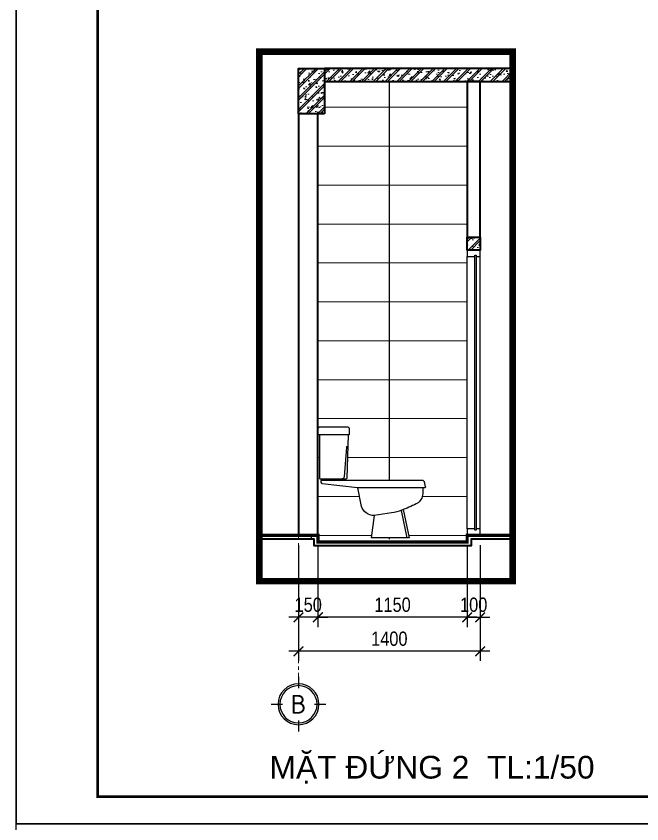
# Model space of a CAD drawing. Header units: inches. Extents: x 236662 to 497023, y -248575 to 81795.
# Drawn here: x 282445 to 287266, y -236124 to -229898 of the extents above; entities that cross this region are included whole.
import ezdxf
from ezdxf.enums import TextEntityAlignment as Align

# ---------------------------------------------------------------- set-up
doc = ezdxf.new("R2010")
doc.units = ezdxf.units.IN
doc.header["$LTSCALE"] = 10
doc.header["$MEASUREMENT"] = 0
doc.linetypes.add('ACAD_ISO02W100', pattern=[15, 12, -3])
doc.linetypes.add('CENTER', pattern=[2, 1.25, -0.25, 0.25, -0.25])
for name, color, linetype in [('01. HP_TEXT', 9, 'Continuous'), ('04. HP_CUA', 153, 'Continuous'), ('07. HP_KY HIEU', 43, 'Continuous'), ('07. HP_KY HIEU @ 1', 43, 'Continuous'), ('08. HP_DIM', 118, 'Continuous'), ('10. HP_VAT DUNG 1', 144, 'Continuous'), ('hach', 7, 'Continuous'), ('TEXT', 2, 'Continuous')]:
    doc.layers.add(name, color=color, linetype=linetype)
for name, color, linetype, lineweight in [('02. HP_BE TONG', 1, 'Continuous', 35), ('03. HP_TUONG', 2, 'Continuous', 35), ('05. HP_TRUC', 251, 'CENTER', 5), ('06. HP_THAY 1', 134, 'Continuous', 15), ('09_HP_HATCH', 8, 'Continuous', 5)]:
    doc.layers.add(name, color=color, linetype=linetype, lineweight=lineweight)
doc.layers.add('Tpl_Bound', color=1, linetype='Continuous', plot=False)
doc.styles.add('ISOCP50', font='isocpeur.ttf')
doc.styles.add('TEXT (none)', font='arial.ttf')
doc.styles.add('text2', font='VHELVCN.TTF')
doc.dimstyles.new('AL-100 (1-50)', dxfattribs={"dimscale": 0.5, "dimtxt": 220, "dimasz": 150, "dimexe": 150, "dimexo": 150, "dimgap": 80, "dimtad": 1, "dimdec": 0, "dimzin": 9, "dimtxsty": 'text2', "dimblk": 'ARCHTICK', "dimcen": 1, "dimdle": 150, "dimclrd": 256, "dimclre": 256, "dimclrt": 7, "dimadec": 0, "dimazin": 0, "dimtfac": 1, "dimtdec": 0, "dimtix": 1, "dimtmove": 2, "dimatfit": 3, "dimldrblk": 'ARCHTICK', "dimfxl": 1, "dimtolj": 1, "dimtzin": 0, "dimlwd": -1, "dimlwe": -1, "dimarcsym": 0})

# ---------------------------------------------------------------- blocks, each defined once
blk = doc.blocks.new('KHUNG TEN A-3')
at = {"layer": '02. HP_BE TONG', "color": 1, "const_width": 0.5}
blk.add_lwpolyline([(15, 5), (415, 5), (415, 292), (15, 292)], close=True, dxfattribs=at)
at = {"layer": '06. HP_THAY 1'}
blk.add_lwpolyline([(0, 297), (420, 297), (420, 0), (0, 0)], close=True, dxfattribs=at)
at = {"layer": 'Defpoints'}
blk.add_lwpolyline([(0, 0), (420, 0), (420, 297), (0, 297)], close=True, dxfattribs=at)
blk = doc.blocks.new('_ArchTick')
at = {"color": 0, "linetype": 'ByBlock', "const_width": 0.15}
blk.add_lwpolyline([(-0.5, -0.5), (0.5, 0.5)], dxfattribs=at)
blk = doc.blocks.new('*D884')
at = {"layer": '08. HP_DIM', "transparency": 16777216}
for p, q in [((286020, -233975.4), (286020, -234606.4)), ((285920, -234171.4), (285920, -234606.4)), ((285920, -234531.4), (285845, -234531.4)), ((285920, -234531.4), (286020, -234531.4)), ((286020, -234531.4), (286095, -234531.4))]:
    blk.add_line(p, q, dxfattribs=at)
at = {"layer": 'Defpoints', "color": 0, "transparency": 16777216}
for p in [(286020, -233900.4), (285920, -234096.4), (286020, -234531.4)]:
    blk.add_point(p, dxfattribs=at)
at = {"layer": '08. HP_DIM', "transparency": 16777216, "xscale": 75, "yscale": 75, "zscale": 75}
blk.add_blockref('_ArchTick', (285920, -234531.4), dxfattribs=at)
at = {"layer": '08. HP_DIM', "transparency": 16777216, "xscale": 75, "yscale": 75, "zscale": 75, "rotation": 180}
blk.add_blockref('_ArchTick', (286020, -234531.4), dxfattribs=at)
at = {"layer": '08. HP_DIM', "color": 7, "transparency": 16777216, "insert": (285970, -234435.2), "char_height": 110, "attachment_point": 5, "style": 'text2'}
blk.add_mtext('\\A1;100', dxfattribs=at)
blk = doc.blocks.new('*D885')
at = {"layer": '08. HP_DIM', "transparency": 16777216}
for p, q in [((284770, -233975.4), (284770, -234606.4)), ((285920, -233975.4), (285920, -234606.4)), ((285995, -234531.4), (284695, -234531.4))]:
    blk.add_line(p, q, dxfattribs=at)
at = {"layer": 'Defpoints', "color": 0, "transparency": 16777216}
for p in [(284770, -233900.4), (285920, -233900.4), (284770, -234531.4)]:
    blk.add_point(p, dxfattribs=at)
at = {"layer": '08. HP_DIM', "transparency": 16777216, "xscale": 75, "yscale": 75, "zscale": 75, "rotation": 180}
blk.add_blockref('_ArchTick', (284770, -234531.4), dxfattribs=at)
at = {"layer": '08. HP_DIM', "transparency": 16777216, "xscale": 75, "yscale": 75, "zscale": 75}
blk.add_blockref('_ArchTick', (285920, -234531.4), dxfattribs=at)
at = {"layer": '08. HP_DIM', "color": 7, "transparency": 16777216, "insert": (285345, -234435.2), "char_height": 110, "attachment_point": 5, "style": 'text2'}
blk.add_mtext('\\A1;1150', dxfattribs=at)
blk = doc.blocks.new('*D886')
at = {"layer": '08. HP_DIM', "transparency": 16777216}
for p, q in [((284770, -233975.4), (284770, -234606.4)), ((284620, -234171.4), (284620, -234606.4)), ((284620, -234531.4), (284545, -234531.4)), ((284770, -234531.4), (284620, -234531.4)), ((284770, -234531.4), (284845, -234531.4))]:
    blk.add_line(p, q, dxfattribs=at)
at = {"layer": 'Defpoints', "color": 0, "transparency": 16777216}
for p in [(284770, -233900.4), (284620, -234096.4), (284620, -234531.4)]:
    blk.add_point(p, dxfattribs=at)
at = {"layer": '08. HP_DIM', "transparency": 16777216, "xscale": 75, "yscale": 75, "zscale": 75}
blk.add_blockref('_ArchTick', (284620, -234531.4), dxfattribs=at)
at = {"layer": '08. HP_DIM', "transparency": 16777216, "xscale": 75, "yscale": 75, "zscale": 75, "rotation": 180}
blk.add_blockref('_ArchTick', (284770, -234531.4), dxfattribs=at)
at = {"layer": '08. HP_DIM', "color": 7, "transparency": 16777216, "insert": (284695, -234435.2), "char_height": 110, "attachment_point": 5, "style": 'text2'}
blk.add_mtext('\\A1;150', dxfattribs=at)
blk = doc.blocks.new('*D887')
at = {"layer": '08. HP_DIM', "transparency": 16777216}
for p, q in [((284620, -233975.4), (284620, -234868.3)), ((286020, -233975.4), (286020, -234868.3)), ((286095, -234793.3), (284545, -234793.3))]:
    blk.add_line(p, q, dxfattribs=at)
at = {"layer": 'Defpoints', "color": 0, "transparency": 16777216}
for p in [(284620, -233900.4), (286020, -233900.4), (284620, -234793.3)]:
    blk.add_point(p, dxfattribs=at)
at = {"layer": '08. HP_DIM', "transparency": 16777216, "xscale": 75, "yscale": 75, "zscale": 75, "rotation": 180}
blk.add_blockref('_ArchTick', (284620, -234793.3), dxfattribs=at)
at = {"layer": '08. HP_DIM', "transparency": 16777216, "xscale": 75, "yscale": 75, "zscale": 75}
blk.add_blockref('_ArchTick', (286020, -234793.3), dxfattribs=at)
at = {"layer": '08. HP_DIM', "color": 7, "transparency": 16777216, "insert": (285320, -234697.1), "char_height": 110, "attachment_point": 5, "style": 'text2'}
blk.add_mtext('\\A1;1400', dxfattribs=at)
blk = doc.blocks.new('grid test1')
at = {"ltscale": 20}
for p, q in [((0, 440), (0, 260)), ((-260, 0), (-440, 0)), ((440, 0), (260, 0)), ((0, -260), (0, -440))]:
    blk.add_line(p, q, dxfattribs=at)
at = {"color": 251, "ltscale": 20, "true_color": 0x636466}
for radius in [330, 300]:
    blk.add_circle((0, 0), radius, dxfattribs=at)
at = {"layer": '01. HP_TEXT', "color": 2, "ltscale": 20, "true_color": 0xf1eb1f, "style": 'ISOCP50'}
blk.add_attdef('GRID', text='', height=300, dxfattribs=at).set_placement((-37, 0), align=Align.MIDDLE_CENTER)
blk = doc.blocks.new('*U308')
for p, q in [((0, 50), (0, 2150)), ((100, 50), (100, 2150))]:
    blk.add_line(p, q)
for points in [[(0, 2150), (60, 2150), (60, 2160), (70, 2160), (70, 2150), (100, 2150), (100, 2200), (0, 2200)], [(0, 0), (100, 0), (100, 50), (70, 50), (70, 40), (60, 40), (60, 50), (0, 50)]]:
    blk.add_lwpolyline(points, close=True)
at = {"color": 8}
blk.add_lwpolyline([(70, 40), (60, 40), (60, 2160), (70, 2160)], close=True, dxfattribs=at)
blk = doc.blocks.new('ÂSDASD')
for p, q in [((-244.9, 774.5), (-12.7, 774.5)), ((-240.4, 774.5), (-230.5, 441)), ((-19.5, 774.5), (-19.5, 440.9)), ((-227.5, 680.9), (-209.3, 452.2)), ((-837.1, 375.7), (-828.3, 413.3)), ((-314.1, 366.9), (-39.5, 398.4)), ((-829.5, 367.5), (-314.2, 367.5)), ((-817.3, 367.5), (-817.3, 333.5)), ((-342.9, 224.1), (-314.2, 367.5)), ((-664.5, 198.8), (-711.6, -19.5)), ((-648.1, 192.8), (-694, -19.5)), ((-574.7, 173.1), (-441.2, 153.7)), ((-441.2, 153.7), (-418.3, -19.5)), ((-711.6, -19.5), (-418.3, -19.5))]:
    blk.add_line(p, q)
for points in [[(-249.4, 824.7), (-249.4, 778.6)], [(-19.6, 836.7), (-237.8, 836.7)], [(-8.1, 778.7), (-8.1, 825.4)], [(-223.6, 434.4), (-26.3, 434.4)]]:
    blk.add_lwpolyline(points)
blk.add_lwpolyline([(-818.8, 423.4), (-29.6, 423.2, -0.280981), (-39.5, 398.4)], format="xyb")
for centre, radius, start, end in [((-237.6, 824.9), 11.9, 91.19443, 180.68663), ((-19.9, 824.9), 11.9, 359.31347, 88.80568), ((-243.1, 781), 6.82, 200.58593, 254.291), ((-14.5, 781), 6.82, 285.70911, 339.41418), ((-237, 677.3), 10.1, 20.52251, 94.34044), ((-223.2, 441.7), 7.35, 185.72964, 266.34543), ((-188.2, 456.3), 21.5, 190.90293, 272.88319), ((-26.8, 441.7), 7.35, 273.65468, 353.69086), ((-830.4, 374.3), 6.84, 168.08927, 277.17656), ((-811.4, 406.9), 18.1, 114.23515, 159.30642), ((-703.3, 335.2), 114.1, 180.8762, 227.74285), ((-294.3, 1175.4), 1044.4, 242.2888, 249.20228), ((-294.3, 1175.4), 1044.4, 249.23389, 249.84603), ((-483.4, 659.8), 495.2, 249.82718, 259.37986), ((-440.4, 256.4), 102.7, 269.55146, 341.63673)]:
    blk.add_arc(centre, radius, start, end)

msp = doc.modelspace()

# ---------------------------------------------------------------- hatches: boundary and pattern name
at = {"layer": '09_HP_HATCH'}
h = msp.add_hatch(dxfattribs=at)
h.set_pattern_fill('CHAU-01', color=256, scale=15, pattern_type=2)
h.set_pattern_definition([(50, (-27485.21, -40029.41), (107.589027, -9.41282), [11.25, -123.75]), (355, (-27485.21, -40029.41), (-20.8127, 112.82882), [9, -99]), (100.4514, (-27476.24, -40030.19), (86.776407, 103.41593), [9.56103, -105.171317]), (46.1842, (-27485.21, -39999.41), (160.086157, -24.82785), [16.875, -185.625]), (96.6356, (-27471.87, -40001.48), (140.199406, 146.11768), [14.34154, -157.75695]), (351.1842, (-27485.21, -39999.4), (140.19929, 146.11779), [13.5, -148.5]), (21, (-27470.21, -40006.91), (89.536058, -60.392834), [11.25, -123.75]), (326, (-27470.21, -40006.91), (36.4973, 108.772507), [9, -99]), (71.4514, (-27462.75, -40011.94), (126.033394, 48.379575), [9.56103, -105.171317]), (37.5, (-27485.21, -40029.41), (1.8239783, 49.934078), [0, -97.8, 0, -100.5, 0, -99.375]), (7.5, (-27485.21, -40029.41), (39.460431, 59.161757), [0, -57.3, 0, -95.55, 0, -37.875]), (327.5, (-27518.66, -40029.41), (80.0733654, -3.3832308), [0, -37.5, 0, -117, 0, -155.25]), (317.5, (-27533.66, -40029.41), (87.477925, 15.015747), [0, -48.75, 0, -77.7, 0, -110.25]), (45, (-27485.21, -40029.41), (-45.078057, 45.078057), []), (45, (-27485.21, -40011.03), (-45.078057, 45.078057), [])])
h.paths.add_polyline_path([(286270, -230300.4), (284820, -230300.4), (284820, -230400.4), (286270, -230400.4)])
h.paths.add_polyline_path([(284820, -230650.4), (284620, -230650.4), (284620, -230300.4), (284820, -230300.4)])
h = msp.add_hatch(dxfattribs=at)
h.set_pattern_fill('_USER', color=8, scale=300, pattern_type=0)
h.set_pattern_definition([(0, (285919.96, -233900.4), (0, 300), [])])
h.paths.add_polyline_path([(285920, -231700.4), (285920, -231600.4), (285920, -230400.4), (284820, -230400.4), (284820, -230650.4), (284770, -230650.4), (284770, -233900.4), (284720, -233900.4), (284720, -233930.4), (285920, -233930.4), (285920, -233900.4)])
h.paths.add_polyline_path([(285011.4, -233125.9), (285002.3, -233125.9), (284992.4, -233458.4, -0.407473), (284985.5, -233466), (284789.2, -233466, -0.400708), (284781.4, -233459.5), (284781.4, -233125.9), (285006.8, -233125.9, 0.439369), (285011.4, -233117)], flags=16)
h.paths.add_polyline_path([(285580.7, -233477, -0.199236), (285590.2, -233487.1), (285598.9, -233524.4, -0.45191), (285593.2, -233532.9), (285579.2, -233532.9), (285579.2, -233563.4, -0.215381), (285541.9, -233649.6, -0.030352), (285426.4, -233701.6), (285473.5, -233919.9), (285180.2, -233919.9), (285203.1, -233746.7, -0.325331), (285104.8, -233676.3), (285076.2, -233533.5), (284801.4, -233501.9, -0.280981), (284791.5, -233477.2)], flags=16)
h = msp.add_hatch(dxfattribs=at)
h.set_pattern_fill('CHAU-01', color=256, scale=15, pattern_type=2)
h.set_pattern_definition([(50, (178180.17, -314764.26), (107.58903, -9.41282), [11.25, -123.75]), (355, (178180.17, -314764.26), (-20.8127, 112.82882), [9, -99]), (100.4514, (178189.14, -314765.04), (86.77641, 103.41593), [9.56103, -105.17132]), (46.1842, (178180.17, -314734.26), (160.08616, -24.82785), [16.875, -185.625]), (96.6356, (178193.51, -314736.33), (140.1994, 146.11768), [14.34154, -157.75695]), (351.1842, (178180.17, -314734.26), (140.1993, 146.1178), [13.5, -148.5]), (21, (178195.17, -314741.76), (89.53606, -60.392834), [11.25, -123.75]), (326, (178195.17, -314741.76), (36.4973, 108.77251), [9, -99]), (71.4514, (178202.64, -314746.79), (126.033394, 48.379575), [9.56103, -105.17132]), (37.5, (178180.174, -314764.26), (1.823978, 49.934078), [0, -97.8, 0, -100.5, 0, -99.375]), (7.5, (178180.174, -314764.26), (39.46043, 59.161757), [0, -57.3, 0, -95.55, 0, -37.875]), (327.5, (178146.724, -314764.26), (80.073365, -3.383231), [0, -37.5, 0, -117, 0, -155.25]), (317.5, (178131.724, -314764.26), (87.477925, 15.015747), [0, -48.75, 0, -77.7, 0, -110.25]), (45, (178180.174, -314764.26), (-45.078057, 45.078057), []), (45, (178180.174, -314745.885), (-45.078057, 45.078057), [])])
h.paths.add_polyline_path([(286020, -231600.4), (286020, -231700.4), (285920, -231700.4), (285920, -231600.4)])
at = {"layer": 'hach'}
h = msp.add_hatch(dxfattribs=at)
h.set_pattern_fill('_USER', color=8, scale=600, angle=90, pattern_type=0)
h.set_pattern_definition([(90, (285919.96, -233900.4), (-600, 4e-14), [])])
h.paths.add_polyline_path([(285920, -231700.4), (285920, -231600.4), (285920, -230400.4), (284820, -230400.4), (284820, -230650.4), (284770, -230650.4), (284770, -233900.4), (284720, -233900.4), (284720, -233930.4), (285920, -233930.4), (285920, -233900.4)])
h.paths.add_polyline_path([(285011.4, -233125.9), (285002.3, -233125.9), (284992.4, -233458.4, -0.407473), (284985.5, -233466), (284789.2, -233466, -0.400708), (284781.4, -233459.5), (284781.4, -233125.9), (285006.8, -233125.9, 0.439369), (285011.4, -233117)], flags=16)
h.paths.add_polyline_path([(285580.7, -233477, -0.199236), (285590.2, -233487.1), (285598.9, -233524.4, -0.45191), (285593.2, -233532.9), (285579.2, -233532.9), (285579.2, -233563.4, -0.215381), (285541.9, -233649.6, -0.030352), (285426.4, -233701.6), (285473.5, -233919.9), (285180.2, -233919.9), (285203.1, -233746.7, -0.325331), (285104.8, -233676.3), (285076.2, -233533.5), (284801.4, -233501.9, -0.280981), (284791.5, -233477.2)], flags=16)

# ---------------------------------------------------------------- linework, layer by layer
at = {"layer": '02. HP_BE TONG'}
for points in [[(284820, -230650.4), (284620, -230650.4), (284620, -230300.4), (284820, -230300.4)], [(286270, -230300.4), (284820, -230300.4), (284820, -230400.4), (286270, -230400.4)], [(286020, -231600.4), (286020, -231700.4), (285920, -231700.4), (285920, -231600.4)]]:
    msp.add_lwpolyline(points, close=True, dxfattribs=at)
at = {"layer": '02. HP_BE TONG', "const_width": 25}
msp.add_lwpolyline([(286270, -233900.4), (285920, -233900.4), (285920, -233950.4), (284770, -233950.4), (284770, -233900.4), (284318.6, -233900.4)], dxfattribs=at)
at = {"layer": '02. HP_BE TONG'}
msp.add_lwpolyline([(286270, -233930.4), (285950, -233930.4), (285950, -233980.4), (284740, -233980.4), (284740, -233930.4), (284318.6, -233930.4)], dxfattribs=at)
at = {"layer": '03. HP_TUONG'}
for points in [[(286020, -230400.4), (285920, -230400.4), (285920, -231600.4), (286020, -231600.4)], [(284770, -230650.4), (284620, -230650.4), (284620, -233900.4), (284770, -233900.4)]]:
    msp.add_lwpolyline(points, close=True, dxfattribs=at)
at = {"layer": '05. HP_TRUC', "ltscale": 10}
msp.add_line((284620, -230560.3), (284620, -234991.6), dxfattribs=at)
at = {"layer": '06. HP_THAY 1'}
msp.add_lwpolyline([(286020, -231700.4), (285920, -231700.4), (285920, -233900.4), (286020, -233900.4)], close=True, dxfattribs=at)
at = {"layer": '07. HP_KY HIEU', "linetype": 'ACAD_ISO02W100', "ltscale": 5, "const_width": 50}
msp.add_lwpolyline([(286270, -230171.8), (284318.6, -230171.8), (284318.6, -234253), (286270, -234253)], close=True, dxfattribs=at)
at = {"layer": 'Tpl_Bound', "color": 1}
for points in [[(282444.5, -236123.6), (282444.5, -223671.7), (300149.2, -223671.7), (300149.2, -236123.6)], [(282444.5, -248575.5), (282444.5, -236123.6), (300149.2, -236123.6), (300149.2, -248575.5)]]:
    msp.add_lwpolyline(points, close=True, dxfattribs=at)

# ---------------------------------------------------------------- block references
at = {"color": 1, "xscale": 41.92548438755171, "yscale": 41.92548438755171, "zscale": 41.92548438755171}
msp.add_blockref('KHUNG TEN A-3', (282444.5, -236123.6, -318.6), dxfattribs=at)
at = {"layer": '04. HP_CUA'}
msp.add_blockref('*U308', (285920, -233900.4), dxfattribs=at)
at = {"layer": '07. HP_KY HIEU @ 1', "ltscale": 20}
ref = msp.add_blockref('grid test1', (284620, -235201.8), dxfattribs=dict(at, xscale=-0.477750000078231, yscale=0.477750000078231, zscale=0.477750000078231))
ref.add_attrib('GRID', 'B', dxfattribs={"layer": 'TEXT', "ltscale": 20, "height": 143.3, "style": 'ISOCP50'}).set_placement((284620, -235201.8), align=Align.MIDDLE_CENTER)
at = {"layer": '10. HP_VAT DUNG 1', "xscale": -1}
msp.add_blockref('ÂSDASD', (284761.9, -233900.4), dxfattribs=at)

# ---------------------------------------------------------------- texts
at = {"layer": '01. HP_TEXT', "style": 'TEXT (none)'}
msp.add_text('MẶT ĐỨNG 2  TL:1/50', height=175, dxfattribs=at).set_placement((284397, -235774.6, -234.4))

# ---------------------------------------------------------------- dimensions: what is measured, and where the dimension line sits
at = {"layer": '08. HP_DIM'}
for base, p1, p2, picture, middle in [((284620, -234531.4), (284770, -233900.4), (284620, -234096.4), '*D886', (284695, -234435.2)), ((284620, -234793.3), (286020, -233900.4), (284620, -233900.4), '*D887', (285320, -234697.1)), ((284770, -234531.4), (285920, -233900.4), (284770, -233900.4), '*D885', (285345, -234435.2)), ((286020, -234531.4), (285920, -234096.4), (286020, -233900.4), '*D884', (285970, -234435.2))]:
    dim = msp.add_linear_dim(base=base, p1=p1, p2=p2, angle=180, dimstyle='AL-100 (1-50)', dxfattribs=at)
    dim.commit()
    dim.dimension.update_dxf_attribs({"geometry": picture, "text_midpoint": middle})

doc.saveas('drawing.dxf')
